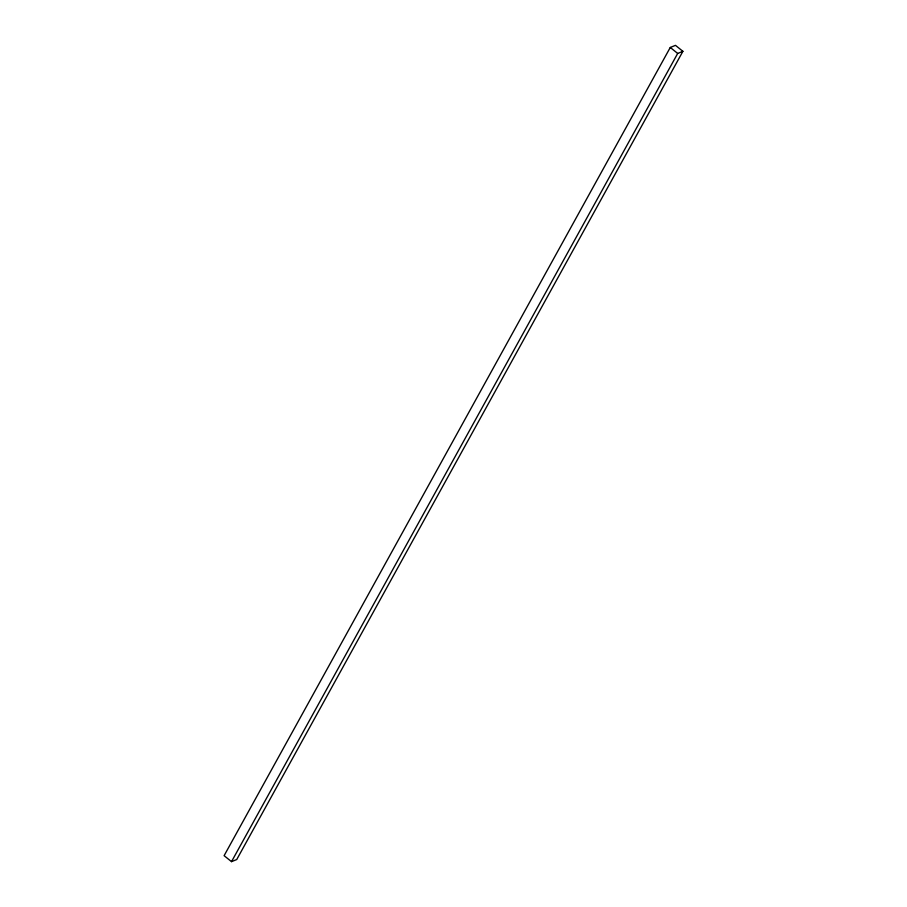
<?xml version="1.0" encoding="UTF-8"?>
<svg xmlns="http://www.w3.org/2000/svg" width="907" height="907" viewBox="0 0 907 907"><rect width="100%" height="100%" fill="white"/><g stroke="black" fill="none" stroke-linecap="round" stroke-linejoin="round"><path stroke-width="1.36" d="M670.273 47.459L224.108 855.675L231.523 861.65L236.727 859.541L682.892 51.325L675.477 45.35L670.273 47.459L677.688 53.434L682.892 51.325M231.523 861.65L677.688 53.434"/></g></svg>
